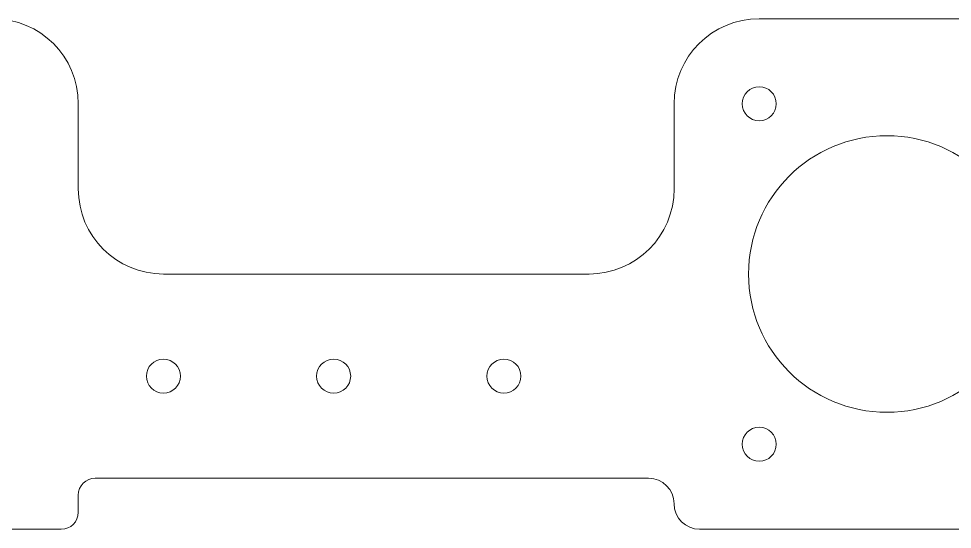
# Model space of a CAD drawing. Header units: millimetres. Extents: x -53 to 240, y 0 to 133.
# Drawn here: x 29.9 to 139.6, y 0 to 60 of the extents above; entities that cross this region are included whole.
import ezdxf

# ---------------------------------------------------------------- set-up
doc = ezdxf.new("R2010")
doc.units = ezdxf.units.MM

msp = doc.modelspace()

# ---------------------------------------------------------------- linework, layer by layer
at = {"color": 7, "linetype": 'Continuous', "lineweight": 15}
for p, q in [((146.91, 60), (116.91, 60)), ((36.91, 40), (36.91, 50)), ((106.91, 50), (106.91, 40)), ((96.91, 30), (46.91, 30)), ((38.91, 6), (103.91, 6)), ((36.91, 2), (36.91, 4)), ((-3.92, 0), (34.91, 0)), ((109.91, 0), (146.91, 0))]:
    msp.add_line(p, q, dxfattribs=at)
for centre, radius in [((116.91, 50), 2), ((131.91, 30), 16.25), ((46.91, 18), 2), ((66.91, 18), 2), ((86.91, 18), 2), ((116.91, 10), 2)]:
    msp.add_circle(centre, radius, dxfattribs=at)
for centre, radius, start, end in [((26.91, 50), 10, 0, 90), ((116.91, 50), 10, 90, 180), ((46.91, 40), 10, 180, 270), ((96.91, 40), 10, 270, 0), ((38.91, 4), 2, 90, 180), ((103.91, 3), 3, 0, 90), ((109.91, 3), 3, 180, 270), ((34.91, 2), 2, 270, 0)]:
    msp.add_arc(centre, radius, start, end, dxfattribs=at)

doc.saveas('drawing.dxf')
